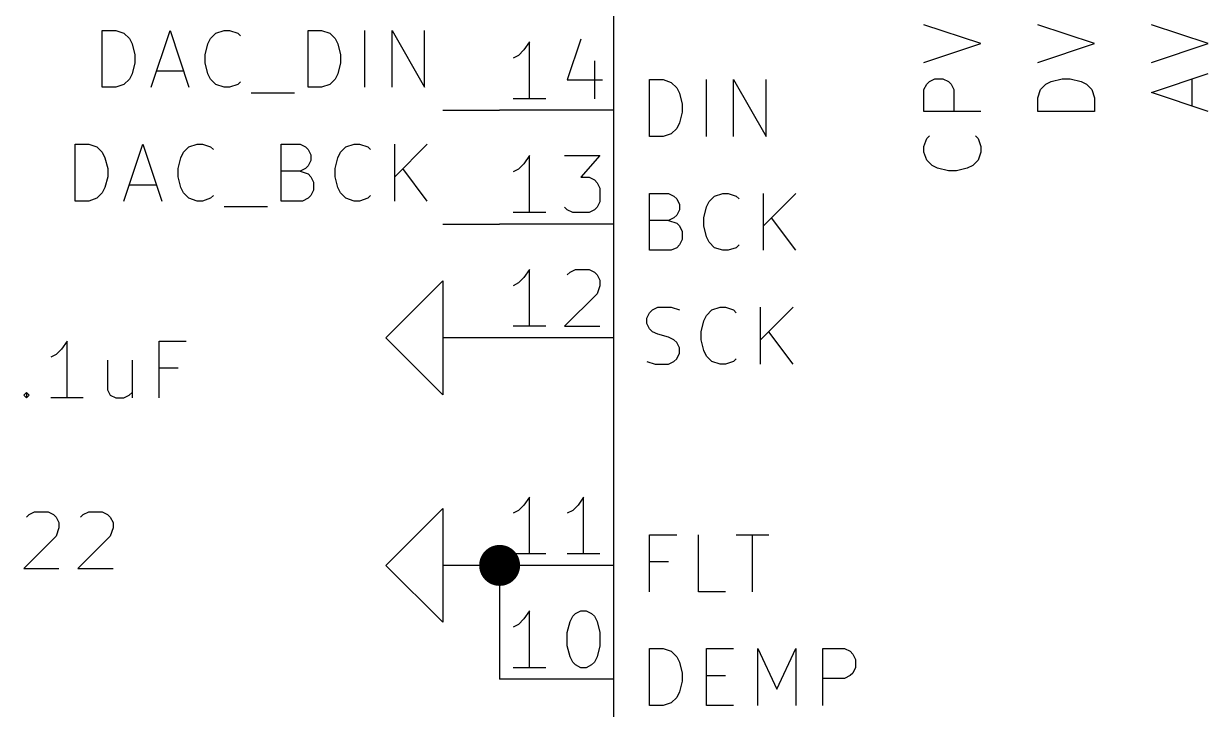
# Model space of a CAD drawing. Header units: inches. Extents: x 0.4 to 16.1, y -11.3 to -0.4.
# Drawn here: x 2.232 to 3.273, y -10.226 to -9.624 of the extents above; entities that cross this region are included whole.
import ezdxf

# ---------------------------------------------------------------- set-up
doc = ezdxf.new("R2010")
doc.units = ezdxf.units.IN
doc.header["$MEASUREMENT"] = 0
for name, color, linetype in [('GREENSIXTYFIVE', 129, 'CONTINUOUS'), ('LIGHTGREEN', 92, 'CONTINUOUS'), ('LIGHTRED', 12, 'CONTINUOUS'), ('RED', 14, 'CONTINUOUS'), ('REDSIX', 19, 'CONTINUOUS'), ('WHITE', 250, 'CONTINUOUS')]:
    doc.layers.add(name, color=color, linetype=linetype)

msp = doc.modelspace()

# ---------------------------------------------------------------- linework, layer by layer
at = {"layer": 'GREENSIXTYFIVE', "linetype": 'CONTINUOUS'}
for p, q in [((3.0731, -9.6414), (3.0231, -9.6248)), ((3.0731, -9.6414), (3.0231, -9.6248)), ((3.1731, -9.6414), (3.1231, -9.6248)), ((3.1731, -9.6414), (3.1231, -9.6248)), ((3.2731, -9.6414), (3.2231, -9.6248)), ((3.2731, -9.6414), (3.2231, -9.6248)), ((3.0231, -9.6581), (3.0731, -9.6414)), ((3.0231, -9.6581), (3.0731, -9.6414)), ((3.1231, -9.6581), (3.1731, -9.6414)), ((3.1231, -9.6581), (3.1731, -9.6414)), ((3.2231, -9.6581), (3.2731, -9.6414)), ((3.2231, -9.6581), (3.2731, -9.6414)), ((2.7819, -9.7231), (2.7819, -9.6731)), ((2.7819, -9.6731), (2.7938, -9.6731)), ((2.7819, -9.7231), (2.7819, -9.6731)), ((2.7819, -9.6731), (2.7938, -9.6731)), ((2.7938, -9.6731), (2.8009, -9.6755)), ((2.7938, -9.6731), (2.8009, -9.6755)), ((2.8009, -9.6755), (2.8057, -9.6803)), ((2.8009, -9.6755), (2.8057, -9.6803)), ((2.8319, -9.7231), (2.8319, -9.6731)), ((2.8319, -9.7231), (2.8319, -9.6731)), ((2.8557, -9.7231), (2.8557, -9.6731)), ((2.8557, -9.6731), (2.8843, -9.7231)), ((2.8557, -9.7231), (2.8557, -9.6731)), ((2.8557, -9.6731), (2.8843, -9.7231)), ((2.8843, -9.7231), (2.8843, -9.6731)), ((2.8843, -9.7231), (2.8843, -9.6731)), ((3.0255, -9.6771), (3.0279, -9.6748)), ((3.0255, -9.6771), (3.0279, -9.6748)), ((3.0279, -9.6748), (3.0327, -9.6724)), ((3.0279, -9.6748), (3.0327, -9.6724)), ((3.0327, -9.6724), (3.0398, -9.6724)), ((3.0327, -9.6724), (3.0398, -9.6724)), ((3.0398, -9.6724), (3.0446, -9.6748)), ((3.0398, -9.6724), (3.0446, -9.6748)), ((3.0446, -9.6748), (3.0469, -9.6771)), ((3.0446, -9.6748), (3.0469, -9.6771)), ((3.1303, -9.6771), (3.135, -9.6748)), ((3.1303, -9.6771), (3.135, -9.6748)), ((3.135, -9.6748), (3.1446, -9.6724)), ((3.135, -9.6748), (3.1446, -9.6724)), ((3.1446, -9.6724), (3.1517, -9.6724)), ((3.1446, -9.6724), (3.1517, -9.6724)), ((3.1517, -9.6724), (3.1612, -9.6748)), ((3.1517, -9.6724), (3.1612, -9.6748)), ((3.1612, -9.6748), (3.166, -9.6771)), ((3.1612, -9.6748), (3.166, -9.6771)), ((3.2231, -9.6843), (3.2731, -9.6676)), ((3.2231, -9.6843), (3.2731, -9.6676)), ((3.2588, -9.6962), (3.2588, -9.6724)), ((3.2588, -9.6962), (3.2588, -9.6724)), ((2.8057, -9.6803), (2.8081, -9.685)), ((2.8057, -9.6803), (2.8081, -9.685)), ((2.8081, -9.685), (2.8105, -9.6946)), ((2.8081, -9.685), (2.8105, -9.6946)), ((3.0231, -9.6819), (3.0255, -9.6771)), ((3.0231, -9.6819), (3.0255, -9.6771)), ((3.0231, -9.701), (3.0231, -9.6819)), ((3.0231, -9.701), (3.0231, -9.6819)), ((3.0469, -9.6771), (3.0493, -9.6819)), ((3.0469, -9.6771), (3.0493, -9.6819)), ((3.0493, -9.6819), (3.0493, -9.701)), ((3.0493, -9.6819), (3.0493, -9.701)), ((3.1231, -9.689), (3.1255, -9.6819)), ((3.1231, -9.689), (3.1255, -9.6819)), ((3.1255, -9.6819), (3.1303, -9.6771)), ((3.1255, -9.6819), (3.1303, -9.6771)), ((3.166, -9.6771), (3.1708, -9.6819)), ((3.166, -9.6771), (3.1708, -9.6819)), ((3.1708, -9.6819), (3.1731, -9.689)), ((3.1708, -9.6819), (3.1731, -9.689)), ((3.2731, -9.701), (3.2231, -9.6843)), ((3.2731, -9.701), (3.2231, -9.6843)), ((2.8105, -9.6946), (2.8105, -9.7017)), ((2.8105, -9.6946), (2.8105, -9.7017)), ((3.1231, -9.701), (3.1231, -9.689)), ((3.1231, -9.701), (3.1231, -9.689)), ((3.1731, -9.689), (3.1731, -9.701)), ((3.1731, -9.689), (3.1731, -9.701)), ((2.8105, -9.7017), (2.8081, -9.7112)), ((2.8105, -9.7017), (2.8081, -9.7112)), ((3.0731, -9.701), (3.0231, -9.701)), ((3.0731, -9.701), (3.0231, -9.701)), ((3.1731, -9.701), (3.1231, -9.701)), ((3.1731, -9.701), (3.1231, -9.701)), ((2.8057, -9.716), (2.8009, -9.7208)), ((2.8057, -9.716), (2.8009, -9.7208)), ((2.8081, -9.7112), (2.8057, -9.716)), ((2.8081, -9.7112), (2.8057, -9.716)), ((2.7938, -9.7231), (2.7819, -9.7231)), ((2.7938, -9.7231), (2.7819, -9.7231)), ((2.8009, -9.7208), (2.7938, -9.7231)), ((2.8009, -9.7208), (2.7938, -9.7231)), ((3.0231, -9.7319), (3.0255, -9.7248)), ((3.0231, -9.7319), (3.0255, -9.7248)), ((3.0255, -9.7248), (3.0279, -9.7224)), ((3.0255, -9.7248), (3.0279, -9.7224)), ((3.0684, -9.7224), (3.0708, -9.7248)), ((3.0684, -9.7224), (3.0708, -9.7248)), ((3.0708, -9.7248), (3.0731, -9.7319)), ((3.0708, -9.7248), (3.0731, -9.7319)), ((3.0231, -9.7367), (3.0231, -9.7319)), ((3.0231, -9.7367), (3.0231, -9.7319)), ((3.0255, -9.7438), (3.0231, -9.7367)), ((3.0255, -9.7438), (3.0231, -9.7367)), ((3.0731, -9.7367), (3.0708, -9.7438)), ((3.0731, -9.7367), (3.0708, -9.7438)), ((3.0731, -9.7319), (3.0731, -9.7367)), ((3.0731, -9.7319), (3.0731, -9.7367)), ((3.0303, -9.7486), (3.0255, -9.7438)), ((3.0303, -9.7486), (3.0255, -9.7438)), ((3.035, -9.751), (3.0303, -9.7486)), ((3.035, -9.751), (3.0303, -9.7486)), ((3.066, -9.7486), (3.0612, -9.751)), ((3.066, -9.7486), (3.0612, -9.751)), ((3.0708, -9.7438), (3.066, -9.7486)), ((3.0708, -9.7438), (3.066, -9.7486)), ((3.0446, -9.7533), (3.035, -9.751)), ((3.0446, -9.7533), (3.035, -9.751)), ((3.0517, -9.7533), (3.0446, -9.7533)), ((3.0517, -9.7533), (3.0446, -9.7533)), ((3.0612, -9.751), (3.0517, -9.7533)), ((3.0612, -9.751), (3.0517, -9.7533)), ((2.7819, -9.8231), (2.7819, -9.7731)), ((2.7819, -9.7731), (2.7986, -9.7731)), ((2.7819, -9.8231), (2.7819, -9.7731)), ((2.7819, -9.7731), (2.7986, -9.7731)), ((2.7986, -9.7731), (2.8033, -9.7755)), ((2.7986, -9.7731), (2.8033, -9.7755)), ((2.8033, -9.7755), (2.8057, -9.7779)), ((2.8033, -9.7755), (2.8057, -9.7779)), ((2.8057, -9.7779), (2.8081, -9.7827)), ((2.8057, -9.7779), (2.8081, -9.7827)), ((2.8319, -9.785), (2.8343, -9.7803)), ((2.8319, -9.785), (2.8343, -9.7803)), ((2.8343, -9.7803), (2.839, -9.7755)), ((2.8343, -9.7803), (2.839, -9.7755)), ((2.839, -9.7755), (2.8462, -9.7731)), ((2.839, -9.7755), (2.8462, -9.7731)), ((2.8462, -9.7731), (2.8509, -9.7731)), ((2.8462, -9.7731), (2.8509, -9.7731)), ((2.8509, -9.7731), (2.8581, -9.7755)), ((2.8509, -9.7731), (2.8581, -9.7755)), ((2.8581, -9.7755), (2.8605, -9.7779)), ((2.8581, -9.7755), (2.8605, -9.7779)), ((2.8819, -9.8231), (2.8819, -9.7731)), ((2.9105, -9.7731), (2.8819, -9.8017)), ((2.8819, -9.8231), (2.8819, -9.7731)), ((2.9105, -9.7731), (2.8819, -9.8017)), ((2.8081, -9.7874), (2.8057, -9.7922)), ((2.8081, -9.7874), (2.8057, -9.7922)), ((2.8081, -9.7827), (2.8081, -9.7874)), ((2.8081, -9.7827), (2.8081, -9.7874)), ((2.8295, -9.7946), (2.8319, -9.785)), ((2.8295, -9.7946), (2.8319, -9.785)), ((2.7986, -9.7969), (2.7819, -9.7969)), ((2.7986, -9.7969), (2.7819, -9.7969)), ((2.8033, -9.7946), (2.7986, -9.7969)), ((2.8033, -9.7946), (2.7986, -9.7969)), ((2.7986, -9.7969), (2.8057, -9.7993)), ((2.7986, -9.7969), (2.8057, -9.7993)), ((2.8057, -9.7922), (2.8033, -9.7946)), ((2.8057, -9.7922), (2.8033, -9.7946)), ((2.8057, -9.7993), (2.8081, -9.8017)), ((2.8057, -9.7993), (2.8081, -9.8017)), ((2.8295, -9.8017), (2.8295, -9.7946)), ((2.8295, -9.8017), (2.8295, -9.7946)), ((2.9105, -9.8231), (2.889, -9.7946)), ((2.9105, -9.8231), (2.889, -9.7946)), ((2.8081, -9.8017), (2.8105, -9.8065)), ((2.8081, -9.8017), (2.8105, -9.8065)), ((2.8105, -9.8065), (2.8105, -9.8136)), ((2.8105, -9.8065), (2.8105, -9.8136)), ((2.8319, -9.8112), (2.8295, -9.8017)), ((2.8319, -9.8112), (2.8295, -9.8017)), ((2.8343, -9.816), (2.8319, -9.8112)), ((2.8343, -9.816), (2.8319, -9.8112)), ((2.8057, -9.8208), (2.8009, -9.8231)), ((2.8057, -9.8208), (2.8009, -9.8231)), ((2.8081, -9.8184), (2.8057, -9.8208)), ((2.8081, -9.8184), (2.8057, -9.8208)), ((2.8105, -9.8136), (2.8081, -9.8184)), ((2.8105, -9.8136), (2.8081, -9.8184)), ((2.839, -9.8208), (2.8343, -9.816)), ((2.839, -9.8208), (2.8343, -9.816)), ((2.8462, -9.8231), (2.839, -9.8208)), ((2.8462, -9.8231), (2.839, -9.8208)), ((2.8581, -9.8208), (2.8509, -9.8231)), ((2.8581, -9.8208), (2.8509, -9.8231)), ((2.8605, -9.8184), (2.8581, -9.8208)), ((2.8605, -9.8184), (2.8581, -9.8208)), ((2.8009, -9.8231), (2.7819, -9.8231)), ((2.8009, -9.8231), (2.7819, -9.8231)), ((2.8509, -9.8231), (2.8462, -9.8231)), ((2.8509, -9.8231), (2.8462, -9.8231)), ((2.7843, -9.8755), (2.789, -9.8731)), ((2.7843, -9.8755), (2.789, -9.8731)), ((2.789, -9.8731), (2.8009, -9.8731)), ((2.789, -9.8731), (2.8009, -9.8731)), ((2.8009, -9.8731), (2.8081, -9.8755)), ((2.8009, -9.8731), (2.8081, -9.8755)), ((2.8367, -9.8755), (2.8438, -9.8731)), ((2.8367, -9.8755), (2.8438, -9.8731)), ((2.8438, -9.8731), (2.8486, -9.8731)), ((2.8438, -9.8731), (2.8486, -9.8731)), ((2.8486, -9.8731), (2.8557, -9.8755)), ((2.8486, -9.8731), (2.8557, -9.8755)), ((2.8795, -9.9231), (2.8795, -9.8731)), ((2.9081, -9.8731), (2.8795, -9.9017)), ((2.8795, -9.9231), (2.8795, -9.8731)), ((2.9081, -9.8731), (2.8795, -9.9017)), ((2.7795, -9.8827), (2.7819, -9.8779)), ((2.7795, -9.8827), (2.7819, -9.8779)), ((2.7795, -9.8874), (2.7795, -9.8827)), ((2.7795, -9.8874), (2.7795, -9.8827)), ((2.7819, -9.8779), (2.7843, -9.8755)), ((2.7819, -9.8779), (2.7843, -9.8755)), ((2.8295, -9.885), (2.8319, -9.8803)), ((2.8295, -9.885), (2.8319, -9.8803)), ((2.8319, -9.8803), (2.8367, -9.8755)), ((2.8319, -9.8803), (2.8367, -9.8755)), ((2.8557, -9.8755), (2.8581, -9.8779)), ((2.8557, -9.8755), (2.8581, -9.8779)), ((2.7819, -9.8922), (2.7795, -9.8874)), ((2.7819, -9.8922), (2.7795, -9.8874)), ((2.7843, -9.8946), (2.7819, -9.8922)), ((2.7843, -9.8946), (2.7819, -9.8922)), ((2.789, -9.8969), (2.7843, -9.8946)), ((2.789, -9.8969), (2.7843, -9.8946)), ((2.8271, -9.8946), (2.8295, -9.885)), ((2.8271, -9.8946), (2.8295, -9.885)), ((2.8271, -9.9017), (2.8271, -9.8946)), ((2.8271, -9.9017), (2.8271, -9.8946)), ((2.9081, -9.9231), (2.8867, -9.8946)), ((2.9081, -9.9231), (2.8867, -9.8946)), ((2.2696, -9.9028), (2.2649, -9.9099)), ((2.2696, -9.9028), (2.2649, -9.9099)), ((2.2696, -9.9528), (2.2696, -9.9028)), ((2.2696, -9.9528), (2.2696, -9.9028)), ((2.3506, -9.9528), (2.3506, -9.9028)), ((2.3506, -9.9028), (2.3744, -9.9028)), ((2.3506, -9.9528), (2.3506, -9.9028)), ((2.3506, -9.9028), (2.3744, -9.9028)), ((2.7986, -9.8993), (2.789, -9.8969)), ((2.7986, -9.8993), (2.789, -9.8969)), ((2.8033, -9.9017), (2.7986, -9.8993)), ((2.8033, -9.9017), (2.7986, -9.8993)), ((2.8057, -9.9041), (2.8033, -9.9017)), ((2.8057, -9.9041), (2.8033, -9.9017)), ((2.8081, -9.9088), (2.8057, -9.9041)), ((2.8081, -9.9088), (2.8057, -9.9041)), ((2.8295, -9.9112), (2.8271, -9.9017)), ((2.8295, -9.9112), (2.8271, -9.9017)), ((2.2601, -9.9147), (2.2553, -9.9171)), ((2.2601, -9.9147), (2.2553, -9.9171)), ((2.2649, -9.9099), (2.2601, -9.9147)), ((2.2649, -9.9099), (2.2601, -9.9147)), ((2.8057, -9.9184), (2.8081, -9.9136)), ((2.8057, -9.9184), (2.8081, -9.9136)), ((2.8081, -9.9136), (2.8081, -9.9088)), ((2.8081, -9.9136), (2.8081, -9.9088)), ((2.8319, -9.916), (2.8295, -9.9112)), ((2.8319, -9.916), (2.8295, -9.9112)), ((2.8367, -9.9208), (2.8319, -9.916)), ((2.8367, -9.9208), (2.8319, -9.916)), ((2.3053, -9.9195), (2.3053, -9.9457)), ((2.3053, -9.9195), (2.3053, -9.9457)), ((2.3268, -9.9195), (2.3268, -9.9528)), ((2.3268, -9.9195), (2.3268, -9.9528)), ((2.7795, -9.9208), (2.7867, -9.9231)), ((2.7795, -9.9208), (2.7867, -9.9231)), ((2.7867, -9.9231), (2.7986, -9.9231)), ((2.7867, -9.9231), (2.7986, -9.9231)), ((2.7986, -9.9231), (2.8033, -9.9208)), ((2.7986, -9.9231), (2.8033, -9.9208)), ((2.8033, -9.9208), (2.8057, -9.9184)), ((2.8033, -9.9208), (2.8057, -9.9184)), ((2.8438, -9.9231), (2.8367, -9.9208)), ((2.8438, -9.9231), (2.8367, -9.9208)), ((2.8486, -9.9231), (2.8438, -9.9231)), ((2.8486, -9.9231), (2.8438, -9.9231)), ((2.8557, -9.9208), (2.8486, -9.9231)), ((2.8557, -9.9208), (2.8486, -9.9231)), ((2.8581, -9.9184), (2.8557, -9.9208)), ((2.8581, -9.9184), (2.8557, -9.9208)), ((2.3672, -9.9266), (2.3506, -9.9266)), ((2.3672, -9.9266), (2.3506, -9.9266)), ((2.3053, -9.9457), (2.3077, -9.9504)), ((2.3053, -9.9457), (2.3077, -9.9504)), ((2.2315, -9.9504), (2.2339, -9.948)), ((2.2315, -9.9504), (2.2339, -9.948)), ((2.2339, -9.9528), (2.2315, -9.9504)), ((2.2339, -9.9528), (2.2315, -9.9504)), ((2.2339, -9.948), (2.2363, -9.9504)), ((2.2339, -9.948), (2.2339, -9.9528)), ((2.2339, -9.948), (2.2363, -9.9504)), ((2.2339, -9.948), (2.2339, -9.9528)), ((2.2363, -9.9504), (2.2339, -9.9528)), ((2.2363, -9.9504), (2.2339, -9.9528)), ((2.2839, -9.9528), (2.2553, -9.9528)), ((2.2839, -9.9528), (2.2553, -9.9528)), ((2.3077, -9.9504), (2.3125, -9.9528)), ((2.3077, -9.9504), (2.3125, -9.9528)), ((2.3125, -9.9528), (2.3196, -9.9528)), ((2.3125, -9.9528), (2.3196, -9.9528)), ((2.3196, -9.9528), (2.3244, -9.9504)), ((2.3196, -9.9528), (2.3244, -9.9504)), ((2.3244, -9.9504), (2.3268, -9.948)), ((2.3244, -9.9504), (2.3268, -9.948)), ((2.2339, -10.0576), (2.2363, -10.0552)), ((2.2339, -10.0576), (2.2363, -10.0552)), ((2.2363, -10.0552), (2.241, -10.0528)), ((2.2363, -10.0552), (2.241, -10.0528)), ((2.241, -10.0528), (2.2529, -10.0528)), ((2.241, -10.0528), (2.2529, -10.0528)), ((2.2529, -10.0528), (2.2577, -10.0552)), ((2.2529, -10.0528), (2.2577, -10.0552)), ((2.2577, -10.0552), (2.2601, -10.0576)), ((2.2577, -10.0552), (2.2601, -10.0576)), ((2.2601, -10.0576), (2.2625, -10.0623)), ((2.2601, -10.0576), (2.2625, -10.0623)), ((2.2815, -10.0576), (2.2839, -10.0552)), ((2.2815, -10.0576), (2.2839, -10.0552)), ((2.2839, -10.0552), (2.2887, -10.0528)), ((2.2839, -10.0552), (2.2887, -10.0528)), ((2.2887, -10.0528), (2.3006, -10.0528)), ((2.2887, -10.0528), (2.3006, -10.0528)), ((2.3006, -10.0528), (2.3053, -10.0552)), ((2.3006, -10.0528), (2.3053, -10.0552)), ((2.3053, -10.0552), (2.3077, -10.0576)), ((2.3053, -10.0552), (2.3077, -10.0576)), ((2.3077, -10.0576), (2.3101, -10.0623)), ((2.3077, -10.0576), (2.3101, -10.0623)), ((2.2625, -10.0671), (2.2601, -10.0742)), ((2.2625, -10.0671), (2.2601, -10.0742)), ((2.2625, -10.0623), (2.2625, -10.0671)), ((2.2625, -10.0623), (2.2625, -10.0671)), ((2.3101, -10.0671), (2.3077, -10.0742)), ((2.3101, -10.0671), (2.3077, -10.0742)), ((2.3101, -10.0623), (2.3101, -10.0671)), ((2.3101, -10.0623), (2.3101, -10.0671)), ((2.2601, -10.0742), (2.2315, -10.1028)), ((2.2601, -10.0742), (2.2315, -10.1028)), ((2.3077, -10.0742), (2.2791, -10.1028)), ((2.3077, -10.0742), (2.2791, -10.1028)), ((2.7819, -10.1231), (2.7819, -10.0731)), ((2.7819, -10.0731), (2.8057, -10.0731)), ((2.7819, -10.1231), (2.7819, -10.0731)), ((2.7819, -10.0731), (2.8057, -10.0731)), ((2.8248, -10.1231), (2.8248, -10.0731)), ((2.8248, -10.1231), (2.8248, -10.0731)), ((2.8581, -10.0731), (2.8867, -10.0731)), ((2.8581, -10.0731), (2.8867, -10.0731)), ((2.8724, -10.1231), (2.8724, -10.0731)), ((2.8724, -10.1231), (2.8724, -10.0731)), ((2.2315, -10.1028), (2.2625, -10.1028)), ((2.2315, -10.1028), (2.2625, -10.1028)), ((2.2791, -10.1028), (2.3101, -10.1028)), ((2.2791, -10.1028), (2.3101, -10.1028)), ((2.7986, -10.0969), (2.7819, -10.0969)), ((2.7986, -10.0969), (2.7819, -10.0969)), ((2.8486, -10.1231), (2.8248, -10.1231)), ((2.8486, -10.1231), (2.8248, -10.1231)), ((2.7819, -10.2231), (2.7819, -10.1731)), ((2.7819, -10.1731), (2.7938, -10.1731)), ((2.7819, -10.2231), (2.7819, -10.1731)), ((2.7819, -10.1731), (2.7938, -10.1731)), ((2.7938, -10.1731), (2.8009, -10.1755)), ((2.7938, -10.1731), (2.8009, -10.1755)), ((2.8009, -10.1755), (2.8057, -10.1803)), ((2.8009, -10.1755), (2.8057, -10.1803)), ((2.8319, -10.2231), (2.8319, -10.1731)), ((2.8319, -10.1731), (2.8557, -10.1731)), ((2.8319, -10.2231), (2.8319, -10.1731)), ((2.8319, -10.1731), (2.8557, -10.1731)), ((2.8771, -10.2231), (2.8771, -10.1731)), ((2.8771, -10.1731), (2.8938, -10.2088)), ((2.8771, -10.2231), (2.8771, -10.1731)), ((2.8771, -10.1731), (2.8938, -10.2088)), ((2.8938, -10.2088), (2.9105, -10.1731)), ((2.8938, -10.2088), (2.9105, -10.1731)), ((2.9105, -10.1731), (2.9105, -10.2231)), ((2.9105, -10.1731), (2.9105, -10.2231)), ((2.9343, -10.2231), (2.9343, -10.1731)), ((2.9343, -10.1731), (2.9533, -10.1731)), ((2.9343, -10.2231), (2.9343, -10.1731)), ((2.9343, -10.1731), (2.9533, -10.1731)), ((2.9533, -10.1731), (2.9581, -10.1755)), ((2.9533, -10.1731), (2.9581, -10.1755)), ((2.9581, -10.1755), (2.9605, -10.1779)), ((2.9581, -10.1755), (2.9605, -10.1779)), ((2.8057, -10.1803), (2.8081, -10.185)), ((2.8057, -10.1803), (2.8081, -10.185)), ((2.8081, -10.185), (2.8105, -10.1946)), ((2.8081, -10.185), (2.8105, -10.1946)), ((2.9605, -10.1779), (2.9629, -10.1827)), ((2.9605, -10.1779), (2.9629, -10.1827)), ((2.9629, -10.1827), (2.9629, -10.1898)), ((2.9629, -10.1827), (2.9629, -10.1898)), ((2.8105, -10.1946), (2.8105, -10.2017)), ((2.8105, -10.1946), (2.8105, -10.2017)), ((2.8319, -10.1969), (2.8486, -10.1969)), ((2.8319, -10.1969), (2.8486, -10.1969)), ((2.9581, -10.1969), (2.9533, -10.1993)), ((2.9581, -10.1969), (2.9533, -10.1993)), ((2.9605, -10.1946), (2.9581, -10.1969)), ((2.9605, -10.1946), (2.9581, -10.1969)), ((2.9629, -10.1898), (2.9605, -10.1946)), ((2.9629, -10.1898), (2.9605, -10.1946)), ((2.8105, -10.2017), (2.8081, -10.2112)), ((2.8105, -10.2017), (2.8081, -10.2112)), ((2.9533, -10.1993), (2.9343, -10.1993)), ((2.9533, -10.1993), (2.9343, -10.1993)), ((2.8057, -10.216), (2.8009, -10.2208)), ((2.8057, -10.216), (2.8009, -10.2208)), ((2.8081, -10.2112), (2.8057, -10.216)), ((2.8081, -10.2112), (2.8057, -10.216)), ((2.7938, -10.2231), (2.7819, -10.2231)), ((2.7938, -10.2231), (2.7819, -10.2231)), ((2.8009, -10.2208), (2.7938, -10.2231)), ((2.8009, -10.2208), (2.7938, -10.2231)), ((2.8557, -10.2231), (2.8319, -10.2231)), ((2.8557, -10.2231), (2.8319, -10.2231))]:
    msp.add_line(p, q, dxfattribs=at)
at = {"layer": 'LIGHTGREEN', "linetype": 'CONTINUOUS'}
for p, q in [((2.6, -9.7), (2.65, -9.7)), ((2.6, -9.8), (2.65, -9.8)), ((2.65, -10.1), (2.65, -10.2))]:
    msp.add_line(p, q, dxfattribs=at)
at = {"layer": 'LIGHTGREEN', "const_width": 0.018}
msp.add_lwpolyline([(2.641, -10.1, 1), (2.659, -10.1, 1)], format="xyb", close=True, dxfattribs=at)
at = {"layer": 'LIGHTRED', "linetype": 'CONTINUOUS'}
for p, q in [((2.6762, -9.6399), (2.6714, -9.647)), ((2.6762, -9.6399), (2.6714, -9.647)), ((2.6762, -9.6899), (2.6762, -9.6399)), ((2.6762, -9.6899), (2.6762, -9.6399)), ((2.7214, -9.6375), (2.7095, -9.6732)), ((2.7214, -9.6375), (2.7095, -9.6732)), ((2.6667, -9.6518), (2.6619, -9.6542)), ((2.6667, -9.6518), (2.6619, -9.6542)), ((2.6714, -9.647), (2.6667, -9.6518)), ((2.6714, -9.647), (2.6667, -9.6518)), ((2.7333, -9.6565), (2.7333, -9.6899)), ((2.7333, -9.6565), (2.7333, -9.6899)), ((2.7095, -9.6732), (2.7405, -9.6732)), ((2.7095, -9.6732), (2.7405, -9.6732)), ((2.6905, -9.6899), (2.6619, -9.6899)), ((2.6905, -9.6899), (2.6619, -9.6899)), ((2.6714, -9.747), (2.6667, -9.7518)), ((2.6714, -9.747), (2.6667, -9.7518)), ((2.6762, -9.7399), (2.6714, -9.747)), ((2.6762, -9.7399), (2.6714, -9.747)), ((2.6762, -9.7899), (2.6762, -9.7399)), ((2.6762, -9.7899), (2.6762, -9.7399)), ((2.7071, -9.7399), (2.7381, -9.7399)), ((2.7071, -9.7399), (2.7381, -9.7399)), ((2.7381, -9.7399), (2.7214, -9.7589)), ((2.7381, -9.7399), (2.7214, -9.7589)), ((2.6667, -9.7518), (2.6619, -9.7542)), ((2.6667, -9.7518), (2.6619, -9.7542)), ((2.7214, -9.7589), (2.7286, -9.7589)), ((2.7214, -9.7589), (2.7286, -9.7589)), ((2.7286, -9.7589), (2.7333, -9.7613)), ((2.7286, -9.7589), (2.7333, -9.7613)), ((2.7333, -9.7613), (2.7357, -9.7637)), ((2.7333, -9.7613), (2.7357, -9.7637)), ((2.7357, -9.7637), (2.7381, -9.7684)), ((2.7357, -9.7637), (2.7381, -9.7684)), ((2.7381, -9.7684), (2.7381, -9.7804)), ((2.7381, -9.7684), (2.7381, -9.7804)), ((2.7381, -9.7804), (2.7357, -9.7851)), ((2.7381, -9.7804), (2.7357, -9.7851)), ((2.6905, -9.7899), (2.6619, -9.7899)), ((2.6905, -9.7899), (2.6619, -9.7899)), ((2.7095, -9.7875), (2.7071, -9.7851)), ((2.7095, -9.7875), (2.7071, -9.7851)), ((2.7143, -9.7899), (2.7095, -9.7875)), ((2.7143, -9.7899), (2.7095, -9.7875)), ((2.7286, -9.7899), (2.7143, -9.7899)), ((2.7286, -9.7899), (2.7143, -9.7899)), ((2.7333, -9.7875), (2.7286, -9.7899)), ((2.7333, -9.7875), (2.7286, -9.7899)), ((2.7357, -9.7851), (2.7333, -9.7875)), ((2.7357, -9.7851), (2.7333, -9.7875)), ((2.6762, -9.8399), (2.6714, -9.847)), ((2.6762, -9.8399), (2.6714, -9.847)), ((2.6762, -9.8899), (2.6762, -9.8399)), ((2.6762, -9.8899), (2.6762, -9.8399)), ((2.7095, -9.8446), (2.7119, -9.8423)), ((2.7095, -9.8446), (2.7119, -9.8423)), ((2.7119, -9.8423), (2.7167, -9.8399)), ((2.7119, -9.8423), (2.7167, -9.8399)), ((2.7167, -9.8399), (2.7286, -9.8399)), ((2.7167, -9.8399), (2.7286, -9.8399)), ((2.7286, -9.8399), (2.7333, -9.8423)), ((2.7286, -9.8399), (2.7333, -9.8423)), ((2.7333, -9.8423), (2.7357, -9.8446)), ((2.7333, -9.8423), (2.7357, -9.8446)), ((2.6667, -9.8518), (2.6619, -9.8542)), ((2.6667, -9.8518), (2.6619, -9.8542)), ((2.6714, -9.847), (2.6667, -9.8518)), ((2.6714, -9.847), (2.6667, -9.8518)), ((2.7357, -9.8446), (2.7381, -9.8494)), ((2.7357, -9.8446), (2.7381, -9.8494)), ((2.7381, -9.8494), (2.7381, -9.8542)), ((2.7381, -9.8494), (2.7381, -9.8542)), ((2.7357, -9.8613), (2.7071, -9.8899)), ((2.7357, -9.8613), (2.7071, -9.8899)), ((2.7381, -9.8542), (2.7357, -9.8613)), ((2.7381, -9.8542), (2.7357, -9.8613)), ((2.6905, -9.8899), (2.6619, -9.8899)), ((2.6905, -9.8899), (2.6619, -9.8899)), ((2.7071, -9.8899), (2.7381, -9.8899)), ((2.7071, -9.8899), (2.7381, -9.8899)), ((2.6762, -10.0399), (2.6714, -10.047)), ((2.6762, -10.0399), (2.6714, -10.047)), ((2.6762, -10.0899), (2.6762, -10.0399)), ((2.6762, -10.0899), (2.6762, -10.0399)), ((2.7238, -10.0399), (2.719, -10.047)), ((2.7238, -10.0399), (2.719, -10.047)), ((2.7238, -10.0899), (2.7238, -10.0399)), ((2.7238, -10.0899), (2.7238, -10.0399)), ((2.6714, -10.047), (2.6667, -10.0518)), ((2.6714, -10.047), (2.6667, -10.0518)), ((2.719, -10.047), (2.7143, -10.0518)), ((2.719, -10.047), (2.7143, -10.0518)), ((2.6667, -10.0518), (2.6619, -10.0542)), ((2.6667, -10.0518), (2.6619, -10.0542)), ((2.7143, -10.0518), (2.7095, -10.0542)), ((2.7143, -10.0518), (2.7095, -10.0542)), ((2.6905, -10.0899), (2.6619, -10.0899)), ((2.6905, -10.0899), (2.6619, -10.0899)), ((2.7381, -10.0899), (2.7095, -10.0899)), ((2.7381, -10.0899), (2.7095, -10.0899)), ((2.6762, -10.1399), (2.6714, -10.147)), ((2.6762, -10.1399), (2.6714, -10.147)), ((2.6762, -10.1899), (2.6762, -10.1399)), ((2.6762, -10.1899), (2.6762, -10.1399)), ((2.7119, -10.1494), (2.7143, -10.1446)), ((2.7119, -10.1494), (2.7143, -10.1446)), ((2.7143, -10.1446), (2.7167, -10.1423)), ((2.7143, -10.1446), (2.7167, -10.1423)), ((2.7167, -10.1423), (2.7214, -10.1399)), ((2.7167, -10.1423), (2.7214, -10.1399)), ((2.7214, -10.1399), (2.7262, -10.1399)), ((2.7214, -10.1399), (2.7262, -10.1399)), ((2.7262, -10.1399), (2.7309, -10.1423)), ((2.7262, -10.1399), (2.7309, -10.1423)), ((2.7309, -10.1423), (2.7333, -10.1446)), ((2.7309, -10.1423), (2.7333, -10.1446)), ((2.7333, -10.1446), (2.7357, -10.1494)), ((2.7333, -10.1446), (2.7357, -10.1494)), ((2.6667, -10.1518), (2.6619, -10.1542)), ((2.6667, -10.1518), (2.6619, -10.1542)), ((2.6714, -10.147), (2.6667, -10.1518)), ((2.6714, -10.147), (2.6667, -10.1518)), ((2.7095, -10.1589), (2.7119, -10.1494)), ((2.7095, -10.1589), (2.7119, -10.1494)), ((2.7357, -10.1494), (2.7381, -10.1589)), ((2.7357, -10.1494), (2.7381, -10.1589)), ((2.7095, -10.1708), (2.7095, -10.1589)), ((2.7095, -10.1708), (2.7095, -10.1589)), ((2.7381, -10.1589), (2.7381, -10.1708)), ((2.7381, -10.1589), (2.7381, -10.1708)), ((2.7119, -10.1804), (2.7095, -10.1708)), ((2.7119, -10.1804), (2.7095, -10.1708)), ((2.7381, -10.1708), (2.7357, -10.1804)), ((2.7381, -10.1708), (2.7357, -10.1804)), ((2.7143, -10.1851), (2.7119, -10.1804)), ((2.7143, -10.1851), (2.7119, -10.1804)), ((2.7167, -10.1875), (2.7143, -10.1851)), ((2.7167, -10.1875), (2.7143, -10.1851)), ((2.7333, -10.1851), (2.7309, -10.1875)), ((2.7333, -10.1851), (2.7309, -10.1875)), ((2.7357, -10.1804), (2.7333, -10.1851)), ((2.7357, -10.1804), (2.7333, -10.1851)), ((2.6905, -10.1899), (2.6619, -10.1899)), ((2.6905, -10.1899), (2.6619, -10.1899)), ((2.7214, -10.1899), (2.7167, -10.1875)), ((2.7214, -10.1899), (2.7167, -10.1875)), ((2.7262, -10.1899), (2.7214, -10.1899)), ((2.7262, -10.1899), (2.7214, -10.1899)), ((2.7309, -10.1875), (2.7262, -10.1899)), ((2.7309, -10.1875), (2.7262, -10.1899))]:
    msp.add_line(p, q, dxfattribs=at)
at = {"layer": 'RED', "linetype": 'CONTINUOUS'}
for p, q in [((2.75, -9.5), (2.75, -10.6)), ((2.75, -9.7), (2.65, -9.7)), ((2.75, -9.7), (2.65, -9.7)), ((2.75, -9.8), (2.65, -9.8)), ((2.75, -9.8), (2.65, -9.8)), ((2.55, -9.9), (2.6, -9.85)), ((2.6, -9.85), (2.6, -9.9)), ((2.6, -9.95), (2.55, -9.9)), ((2.65, -9.9), (2.6, -9.9)), ((2.6, -9.9), (2.6, -9.95)), ((2.75, -9.9), (2.65, -9.9)), ((2.75, -9.9), (2.65, -9.9)), ((2.55, -10.1), (2.6, -10.05)), ((2.6, -10.05), (2.6, -10.1)), ((2.6, -10.15), (2.55, -10.1)), ((2.65, -10.1), (2.6, -10.1)), ((2.6, -10.1), (2.6, -10.15)), ((2.75, -10.1), (2.65, -10.1)), ((2.75, -10.1), (2.65, -10.1)), ((2.75, -10.2), (2.65, -10.2)), ((2.75, -10.2), (2.65, -10.2))]:
    msp.add_line(p, q, dxfattribs=at)
at = {"layer": 'REDSIX', "linetype": 'CONTINUOUS'}
for p, q in [((2.3006, -9.6798), (2.3006, -9.6298)), ((2.3006, -9.6298), (2.3126, -9.6298)), ((2.3126, -9.6298), (2.3197, -9.6322)), ((2.3197, -9.6322), (2.3245, -9.6369)), ((2.3435, -9.6798), (2.3602, -9.6298)), ((2.3602, -9.6298), (2.3768, -9.6798)), ((2.3959, -9.6369), (2.4006, -9.6322)), ((2.4006, -9.6322), (2.4078, -9.6298)), ((2.4078, -9.6298), (2.4126, -9.6298)), ((2.4126, -9.6298), (2.4197, -9.6322)), ((2.4197, -9.6322), (2.4221, -9.6346)), ((2.4816, -9.6798), (2.4816, -9.6298)), ((2.4816, -9.6298), (2.4935, -9.6298)), ((2.4935, -9.6298), (2.5006, -9.6322)), ((2.5006, -9.6322), (2.5054, -9.6369)), ((2.5316, -9.6798), (2.5316, -9.6298)), ((2.5554, -9.6798), (2.5554, -9.6298)), ((2.5554, -9.6298), (2.584, -9.6798)), ((2.584, -9.6798), (2.584, -9.6298)), ((2.3245, -9.6369), (2.3268, -9.6417)), ((2.3268, -9.6417), (2.3292, -9.6512)), ((2.3911, -9.6512), (2.3935, -9.6417)), ((2.3935, -9.6417), (2.3959, -9.6369)), ((2.5054, -9.6369), (2.5078, -9.6417)), ((2.5078, -9.6417), (2.5102, -9.6512)), ((2.3292, -9.6512), (2.3292, -9.6584)), ((2.3911, -9.6584), (2.3911, -9.6512)), ((2.5102, -9.6512), (2.5102, -9.6584)), ((2.3292, -9.6584), (2.3268, -9.6679)), ((2.3483, -9.6655), (2.3721, -9.6655)), ((2.3935, -9.6679), (2.3911, -9.6584)), ((2.5102, -9.6584), (2.5078, -9.6679)), ((2.3245, -9.6727), (2.3197, -9.6774)), ((2.3268, -9.6679), (2.3245, -9.6727)), ((2.3959, -9.6727), (2.3935, -9.6679)), ((2.4006, -9.6774), (2.3959, -9.6727)), ((2.4221, -9.675), (2.4197, -9.6774)), ((2.5054, -9.6727), (2.5006, -9.6774)), ((2.5078, -9.6679), (2.5054, -9.6727)), ((2.3126, -9.6798), (2.3006, -9.6798)), ((2.3197, -9.6774), (2.3126, -9.6798)), ((2.4078, -9.6798), (2.4006, -9.6774)), ((2.4126, -9.6798), (2.4078, -9.6798)), ((2.4197, -9.6774), (2.4126, -9.6798)), ((2.4316, -9.6846), (2.4697, -9.6846)), ((2.4935, -9.6798), (2.4816, -9.6798)), ((2.5006, -9.6774), (2.4935, -9.6798)), ((2.2768, -9.7798), (2.2768, -9.7298)), ((2.2768, -9.7298), (2.2887, -9.7298)), ((2.2887, -9.7298), (2.2959, -9.7322)), ((2.2959, -9.7322), (2.3006, -9.7369)), ((2.3006, -9.7369), (2.303, -9.7417)), ((2.3197, -9.7798), (2.3364, -9.7298)), ((2.3364, -9.7298), (2.353, -9.7798)), ((2.3697, -9.7417), (2.3721, -9.7369)), ((2.3721, -9.7369), (2.3768, -9.7322)), ((2.3768, -9.7322), (2.384, -9.7298)), ((2.384, -9.7298), (2.3887, -9.7298)), ((2.3887, -9.7298), (2.3959, -9.7322)), ((2.3959, -9.7322), (2.3983, -9.7346)), ((2.4578, -9.7798), (2.4578, -9.7298)), ((2.4578, -9.7298), (2.4745, -9.7298)), ((2.4745, -9.7298), (2.4792, -9.7322)), ((2.4792, -9.7322), (2.4816, -9.7346)), ((2.4816, -9.7346), (2.484, -9.7393)), ((2.5078, -9.7417), (2.5102, -9.7369)), ((2.5102, -9.7369), (2.5149, -9.7322)), ((2.5149, -9.7322), (2.5221, -9.7298)), ((2.5221, -9.7298), (2.5268, -9.7298)), ((2.5268, -9.7298), (2.534, -9.7322)), ((2.534, -9.7322), (2.5364, -9.7346)), ((2.5578, -9.7798), (2.5578, -9.7298)), ((2.5864, -9.7298), (2.5578, -9.7584)), ((2.303, -9.7417), (2.3054, -9.7512)), ((2.3673, -9.7512), (2.3697, -9.7417)), ((2.4816, -9.7488), (2.4792, -9.7512)), ((2.484, -9.7441), (2.4816, -9.7488)), ((2.484, -9.7393), (2.484, -9.7441)), ((2.5054, -9.7512), (2.5078, -9.7417)), ((2.3054, -9.7584), (2.303, -9.7679)), ((2.3054, -9.7512), (2.3054, -9.7584)), ((2.3673, -9.7584), (2.3673, -9.7512)), ((2.3697, -9.7679), (2.3673, -9.7584)), ((2.4745, -9.7536), (2.4578, -9.7536)), ((2.4792, -9.7512), (2.4745, -9.7536)), ((2.4745, -9.7536), (2.4816, -9.756)), ((2.4816, -9.756), (2.484, -9.7584)), ((2.484, -9.7584), (2.4864, -9.7631)), ((2.5054, -9.7584), (2.5054, -9.7512)), ((2.5078, -9.7679), (2.5054, -9.7584)), ((2.5864, -9.7798), (2.5649, -9.7512)), ((2.303, -9.7679), (2.3006, -9.7727)), ((2.3245, -9.7655), (2.3483, -9.7655)), ((2.3721, -9.7727), (2.3697, -9.7679)), ((2.4864, -9.7703), (2.484, -9.775)), ((2.4864, -9.7631), (2.4864, -9.7703)), ((2.5102, -9.7727), (2.5078, -9.7679)), ((2.2887, -9.7798), (2.2768, -9.7798)), ((2.2959, -9.7774), (2.2887, -9.7798)), ((2.3006, -9.7727), (2.2959, -9.7774)), ((2.3768, -9.7774), (2.3721, -9.7727)), ((2.384, -9.7798), (2.3768, -9.7774)), ((2.3887, -9.7798), (2.384, -9.7798)), ((2.3959, -9.7774), (2.3887, -9.7798)), ((2.3983, -9.775), (2.3959, -9.7774)), ((2.4768, -9.7798), (2.4578, -9.7798)), ((2.4816, -9.7774), (2.4768, -9.7798)), ((2.484, -9.775), (2.4816, -9.7774)), ((2.5149, -9.7774), (2.5102, -9.7727)), ((2.5221, -9.7798), (2.5149, -9.7774)), ((2.5268, -9.7798), (2.5221, -9.7798)), ((2.534, -9.7774), (2.5268, -9.7798)), ((2.5364, -9.775), (2.534, -9.7774)), ((2.4078, -9.7846), (2.4459, -9.7846))]:
    msp.add_line(p, q, dxfattribs=at)
at = {"layer": 'WHITE', "linetype": 'CONTINUOUS'}
msp.add_line((2.75, -9.5), (2.75, -10.6), dxfattribs=at)

doc.saveas('drawing.dxf')
